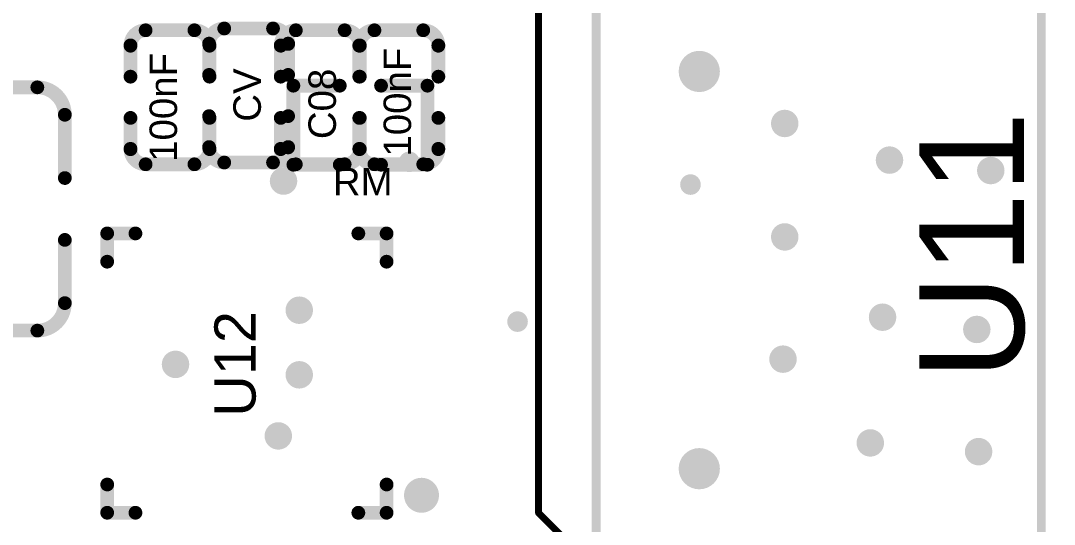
# Model space of a CAD drawing. Header units: millimetres. Extents: x 242 to 314, y 99 to 246.
# Drawn here: x 283.09 to 298.13, y 157.39 to 164.72 of the extents above; entities that cross this region are included whole.
import ezdxf

# ---------------------------------------------------------------- set-up
doc = ezdxf.new("R2010")
doc.units = ezdxf.units.MM
for name, color, linetype in [('KeepOutLayer', 6, 'Continuous'), ('MultiLayer', 9, 'Continuous'), ('PadHoleLayer', 156, 'Continuous'), ('TopOverlay', 2, 'Continuous'), ('ViaHoleLayer', 16, 'Continuous')]:
    doc.layers.add(name, color=color, linetype=linetype)
doc.styles.add('Arial', font='arial.ttf', dxfattribs={"height": 0.2})
doc.dimstyles.new('ISO-25', dxfattribs={"dimtxt": 3, "dimasz": 3, "dimexe": 1.25, "dimexo": 0.625, "dimtad": 1, "dimtxsty": 'Standard', "dimcen": 2.5, "dimclrd": 3, "dimclre": 3, "dimclrt": 3, "dimadec": 0, "dimazin": 0, "dimtfac": 1, "dimtmove": 0, "dimatfit": 3, "dimfxl": 1, "dimarcsym": 0})

# ---------------------------------------------------------------- blocks, each defined once
blk = doc.blocks.new('LC_0402_C_1')
at = {"layer": 'TopOverlay', "const_width": 0.2}
for points in [[(-0.975, 0.355, -0.414214), (-0.755, 0.575)], [(0.755, 0.575, -0.414214), (0.975, 0.355)], [(-0.755, -0.575, -0.414214), (-0.975, -0.355)], [(0.975, -0.355, -0.414214), (0.755, -0.575)]]:
    blk.add_lwpolyline(points, format="xyb", dxfattribs=at)
at = {"layer": 'TopOverlay', "const_width": 0.1}
for points in [[(-0.805, 0.575, 1), (-0.705, 0.575, 1)], [(-0.8, 0.575, 1), (-0.7, 0.575, 1)], [(-0.35, 0.575, 1), (-0.25, 0.575, 1)], [(0.25, 0.575, 1), (0.35, 0.575, 1)], [(0.7, 0.575, 1), (0.8, 0.575, 1)], [(0.705, 0.575, 1), (0.805, 0.575, 1)], [(-1.025, 0.355, 1), (-0.925, 0.355, 1)], [(-1.025, 0.355, 1), (-0.925, 0.355, 1)], [(0.925, 0.355, 1), (1.025, 0.355, 1)], [(0.925, 0.355, 1), (1.025, 0.355, 1)], [(-1.025, -0.355, 1), (-0.925, -0.355, 1)], [(-1.025, -0.355, 1), (-0.925, -0.355, 1)], [(0.925, -0.355, 1), (1.025, -0.355, 1)], [(0.925, -0.355, 1), (1.025, -0.355, 1)], [(-0.805, -0.575, 1), (-0.705, -0.575, 1)], [(-0.8, -0.575, 1), (-0.7, -0.575, 1)], [(-0.35, -0.575, 1), (-0.25, -0.575, 1)], [(0.25, -0.575, 1), (0.35, -0.575, 1)], [(0.7, -0.575, 1), (0.8, -0.575, 1)], [(0.705, -0.575, 1), (0.805, -0.575, 1)]]:
    blk.add_lwpolyline(points, format="xyb", close=True, dxfattribs=at)
at = {"layer": 'TopOverlay', "const_width": 0.2}
for points in [[(-0.75, 0.575), (-0.3, 0.575)], [(0.3, 0.575), (0.75, 0.575)], [(-0.975, 0.355), (-0.975, -0.355)], [(0.975, 0.355), (0.975, -0.355)], [(-0.75, -0.575), (-0.3, -0.575)], [(0.3, -0.575), (0.75, -0.575)]]:
    blk.add_lwpolyline(points, dxfattribs=at)
blk = doc.blocks.new('LC_0402_R_2')
at = {"layer": 'TopOverlay', "const_width": 0.2}
for points in [[(-0.975, 0.575), (-0.3, 0.575)], [(-0.975, -0.575), (-0.975, 0.575)], [(0.3, 0.575), (0.975, 0.575)], [(0.975, -0.575), (0.975, 0.575)], [(-0.975, -0.575), (-0.3, -0.575)], [(0.3, -0.575), (0.975, -0.575)]]:
    blk.add_lwpolyline(points, dxfattribs=at)
at = {"layer": 'TopOverlay', "const_width": 0.1}
for points in [[(-1.025, 0.575, 1), (-0.925, 0.575, 1)], [(-1.025, 0.575, 1), (-0.925, 0.575, 1)], [(-0.35, 0.575, 1), (-0.25, 0.575, 1)], [(0.25, 0.575, 1), (0.35, 0.575, 1)], [(0.925, 0.575, 1), (1.025, 0.575, 1)], [(0.925, 0.575, 1), (1.025, 0.575, 1)], [(-1.025, -0.575, 1), (-0.925, -0.575, 1)], [(-1.025, -0.575, 1), (-0.925, -0.575, 1)], [(-0.35, -0.575, 1), (-0.25, -0.575, 1)], [(0.25, -0.575, 1), (0.35, -0.575, 1)], [(0.925, -0.575, 1), (1.025, -0.575, 1)], [(0.925, -0.575, 1), (1.025, -0.575, 1)]]:
    blk.add_lwpolyline(points, format="xyb", close=True, dxfattribs=at)
blk = doc.blocks.new('LC_0402_C_5')
at = {"layer": 'TopOverlay', "const_width": 0.2}
for points in [[(-0.975, 0.355, -0.414214), (-0.755, 0.575)], [(0.755, 0.575, -0.414214), (0.975, 0.355)], [(-0.755, -0.575, -0.414214), (-0.975, -0.355)], [(0.975, -0.355, -0.414214), (0.755, -0.575)]]:
    blk.add_lwpolyline(points, format="xyb", dxfattribs=at)
at = {"layer": 'TopOverlay', "const_width": 0.1}
for points in [[(-0.805, 0.575, 1), (-0.705, 0.575, 1)], [(-0.8, 0.575, 1), (-0.7, 0.575, 1)], [(-0.35, 0.575, 1), (-0.25, 0.575, 1)], [(0.25, 0.575, 1), (0.35, 0.575, 1)], [(0.7, 0.575, 1), (0.8, 0.575, 1)], [(0.705, 0.575, 1), (0.805, 0.575, 1)], [(-1.025, 0.355, 1), (-0.925, 0.355, 1)], [(-1.025, 0.355, 1), (-0.925, 0.355, 1)], [(0.925, 0.355, 1), (1.025, 0.355, 1)], [(0.925, 0.355, 1), (1.025, 0.355, 1)], [(-1.025, -0.355, 1), (-0.925, -0.355, 1)], [(-1.025, -0.355, 1), (-0.925, -0.355, 1)], [(0.925, -0.355, 1), (1.025, -0.355, 1)], [(0.925, -0.355, 1), (1.025, -0.355, 1)], [(-0.805, -0.575, 1), (-0.705, -0.575, 1)], [(-0.8, -0.575, 1), (-0.7, -0.575, 1)], [(-0.35, -0.575, 1), (-0.25, -0.575, 1)], [(0.25, -0.575, 1), (0.35, -0.575, 1)], [(0.7, -0.575, 1), (0.8, -0.575, 1)], [(0.705, -0.575, 1), (0.805, -0.575, 1)]]:
    blk.add_lwpolyline(points, format="xyb", close=True, dxfattribs=at)
at = {"layer": 'TopOverlay', "const_width": 0.2}
for points in [[(-0.75, 0.575), (-0.3, 0.575)], [(0.3, 0.575), (0.75, 0.575)], [(-0.975, 0.355), (-0.975, -0.355)], [(0.975, 0.355), (0.975, -0.355)], [(-0.75, -0.575), (-0.3, -0.575)], [(0.3, -0.575), (0.75, -0.575)]]:
    blk.add_lwpolyline(points, dxfattribs=at)
blk = doc.blocks.new('LC_0805_C_53')
at = {"layer": 'TopOverlay', "const_width": 0.2}
for points in [[(-1.77, 0.635, -0.414214), (-1.37, 1.035)], [(1.37, 1.035, -0.414213), (1.77, 0.635)], [(-1.37, -1.035, -0.414213), (-1.77, -0.635)], [(1.77, -0.635, -0.414214), (1.37, -1.035)]]:
    blk.add_lwpolyline(points, format="xyb", dxfattribs=at)
for points in [[(-0.45, 1.035), (-1.37, 1.035)], [(1.37, 1.035), (0.45, 1.035)], [(-1.77, -0.635), (-1.77, 0.635)], [(1.77, -0.635), (1.77, 0.635)], [(-0.45, -1.035), (-1.37, -1.035)], [(1.37, -1.035), (0.45, -1.035)]]:
    blk.add_lwpolyline(points, dxfattribs=at)
at = {"layer": 'TopOverlay', "const_width": 0.1}
for points in [[(-1.42, 1.035, 1), (-1.32, 1.035, 1)], [(-1.42, 1.035, 1), (-1.32, 1.035, 1)], [(-0.5, 1.035, 1), (-0.4, 1.035, 1)], [(0.4, 1.035, 1), (0.5, 1.035, 1)], [(1.32, 1.035, 1), (1.42, 1.035, 1)], [(1.32, 1.035, 1), (1.42, 1.035, 1)], [(-1.82, 0.635, 1), (-1.72, 0.635, 1)], [(-1.82, 0.635, 1), (-1.72, 0.635, 1)], [(1.72, 0.635, 1), (1.82, 0.635, 1)], [(1.72, 0.635, 1), (1.82, 0.635, 1)], [(-1.82, -0.635, 1), (-1.72, -0.635, 1)], [(-1.82, -0.635, 1), (-1.72, -0.635, 1)], [(1.72, -0.635, 1), (1.82, -0.635, 1)], [(1.72, -0.635, 1), (1.82, -0.635, 1)], [(-1.42, -1.035, 1), (-1.32, -1.035, 1)], [(-1.42, -1.035, 1), (-1.32, -1.035, 1)], [(-0.5, -1.035, 1), (-0.4, -1.035, 1)], [(0.4, -1.035, 1), (0.5, -1.035, 1)], [(1.32, -1.035, 1), (1.42, -1.035, 1)], [(1.32, -1.035, 1), (1.42, -1.035, 1)]]:
    blk.add_lwpolyline(points, format="xyb", close=True, dxfattribs=at)
blk = doc.blocks.new('LC_0402_C_69')
at = {"layer": 'TopOverlay', "const_width": 0.2}
for points in [[(-0.975, 0.355, -0.414214), (-0.755, 0.575)], [(0.755, 0.575, -0.414214), (0.975, 0.355)], [(-0.755, -0.575, -0.414214), (-0.975, -0.355)], [(0.975, -0.355, -0.414214), (0.755, -0.575)]]:
    blk.add_lwpolyline(points, format="xyb", dxfattribs=at)
at = {"layer": 'TopOverlay', "const_width": 0.1}
for points in [[(-0.805, 0.575, 1), (-0.705, 0.575, 1)], [(-0.8, 0.575, 1), (-0.7, 0.575, 1)], [(-0.35, 0.575, 1), (-0.25, 0.575, 1)], [(0.25, 0.575, 1), (0.35, 0.575, 1)], [(0.7, 0.575, 1), (0.8, 0.575, 1)], [(0.705, 0.575, 1), (0.805, 0.575, 1)], [(-1.025, 0.355, 1), (-0.925, 0.355, 1)], [(-1.025, 0.355, 1), (-0.925, 0.355, 1)], [(0.925, 0.355, 1), (1.025, 0.355, 1)], [(0.925, 0.355, 1), (1.025, 0.355, 1)], [(-1.025, -0.355, 1), (-0.925, -0.355, 1)], [(-1.025, -0.355, 1), (-0.925, -0.355, 1)], [(0.925, -0.355, 1), (1.025, -0.355, 1)], [(0.925, -0.355, 1), (1.025, -0.355, 1)], [(-0.805, -0.575, 1), (-0.705, -0.575, 1)], [(-0.8, -0.575, 1), (-0.7, -0.575, 1)], [(-0.35, -0.575, 1), (-0.25, -0.575, 1)], [(0.25, -0.575, 1), (0.35, -0.575, 1)], [(0.7, -0.575, 1), (0.8, -0.575, 1)], [(0.705, -0.575, 1), (0.805, -0.575, 1)]]:
    blk.add_lwpolyline(points, format="xyb", close=True, dxfattribs=at)
at = {"layer": 'TopOverlay', "const_width": 0.2}
for points in [[(-0.3, 0.575), (-0.75, 0.575)], [(0.75, 0.575), (0.3, 0.575)], [(-0.975, -0.355), (-0.975, 0.355)], [(0.975, -0.355), (0.975, 0.355)], [(-0.3, -0.575), (-0.75, -0.575)], [(0.75, -0.575), (0.3, -0.575)]]:
    blk.add_lwpolyline(points, dxfattribs=at)
blk = doc.blocks.new('LC_0402_C_72')
at = {"layer": 'TopOverlay', "const_width": 0.2}
for points in [[(-0.975, 0.355, -0.414214), (-0.755, 0.575)], [(0.755, 0.575, -0.414214), (0.975, 0.355)], [(-0.755, -0.575, -0.414214), (-0.975, -0.355)], [(0.975, -0.355, -0.414214), (0.755, -0.575)]]:
    blk.add_lwpolyline(points, format="xyb", dxfattribs=at)
at = {"layer": 'TopOverlay', "const_width": 0.1}
for points in [[(-0.805, 0.575, 1), (-0.705, 0.575, 1)], [(-0.8, 0.575, 1), (-0.7, 0.575, 1)], [(-0.35, 0.575, 1), (-0.25, 0.575, 1)], [(0.25, 0.575, 1), (0.35, 0.575, 1)], [(0.7, 0.575, 1), (0.8, 0.575, 1)], [(0.705, 0.575, 1), (0.805, 0.575, 1)], [(-1.025, 0.355, 1), (-0.925, 0.355, 1)], [(-1.025, 0.355, 1), (-0.925, 0.355, 1)], [(0.925, 0.355, 1), (1.025, 0.355, 1)], [(0.925, 0.355, 1), (1.025, 0.355, 1)], [(-1.025, -0.355, 1), (-0.925, -0.355, 1)], [(-1.025, -0.355, 1), (-0.925, -0.355, 1)], [(0.925, -0.355, 1), (1.025, -0.355, 1)], [(0.925, -0.355, 1), (1.025, -0.355, 1)], [(-0.805, -0.575, 1), (-0.705, -0.575, 1)], [(-0.8, -0.575, 1), (-0.7, -0.575, 1)], [(-0.35, -0.575, 1), (-0.25, -0.575, 1)], [(0.25, -0.575, 1), (0.35, -0.575, 1)], [(0.7, -0.575, 1), (0.8, -0.575, 1)], [(0.705, -0.575, 1), (0.805, -0.575, 1)]]:
    blk.add_lwpolyline(points, format="xyb", close=True, dxfattribs=at)
at = {"layer": 'TopOverlay', "const_width": 0.2}
for points in [[(-0.3, 0.575), (-0.75, 0.575)], [(0.75, 0.575), (0.3, 0.575)], [(-0.975, -0.355), (-0.975, 0.355)], [(0.975, -0.355), (0.975, 0.355)], [(-0.3, -0.575), (-0.75, -0.575)], [(0.75, -0.575), (0.3, -0.575)]]:
    blk.add_lwpolyline(points, dxfattribs=at)
blk = doc.blocks.new('TYPE_C3_0_190')
at = {"layer": 'MultiLayer'}
h = blk.add_hatch(color=9, dxfattribs=at)
edge = h.paths.add_edge_path()
edge.add_arc((-4.32, -1.55), 0.45, 180, 360)
edge.add_line((-3.87, -1.55), (-3.87, -0.45))
edge.add_arc((-4.32, -0.45), 0.45, 0, 180)
edge.add_line((-4.77, -0.45), (-4.77, -1.55))
h = blk.add_hatch(color=9, dxfattribs=at)
edge = h.paths.add_edge_path()
edge.add_arc((4.32, -1.55), 0.45, 180, 360)
edge.add_line((4.77, -1.55), (4.77, -0.45))
edge.add_arc((4.32, -0.45), 0.45, 0, 180)
edge.add_line((3.87, -0.45), (3.87, -1.55))
h = blk.add_hatch(color=9, dxfattribs=at)
edge = h.paths.add_edge_path()
edge.add_arc((-2.89, -1.5), 0.3, 0, 360)
h = blk.add_hatch(color=9, dxfattribs=at)
edge = h.paths.add_edge_path()
edge.add_arc((2.89, -1.5), 0.3, 0, 360)
h = blk.add_hatch(color=9, dxfattribs=at)
edge = h.paths.add_edge_path()
edge.add_arc((-4.32, -5.63), 0.45, 180, 360)
edge.add_line((-3.87, -5.63), (-3.87, -4.73))
edge.add_arc((-4.32, -4.73), 0.45, 0, 180)
edge.add_line((-4.77, -4.73), (-4.77, -5.63))
h = blk.add_hatch(color=9, dxfattribs=at)
edge = h.paths.add_edge_path()
edge.add_arc((4.32, -5.63), 0.45, 180, 360)
edge.add_line((4.77, -5.63), (4.77, -4.73))
edge.add_arc((4.32, -4.73), 0.45, 0, 180)
edge.add_line((3.87, -4.73), (3.87, -5.63))
at = {"layer": 'PadHoleLayer'}
h = blk.add_hatch(color=156, dxfattribs=at)
edge = h.paths.add_edge_path()
edge.add_arc((-4.32, -1.55), 0.3, 180, 360)
edge.add_line((-4.02, -1.55), (-4.02, -0.45))
edge.add_arc((-4.32, -0.45), 0.3, 0, 180)
edge.add_line((-4.62, -0.45), (-4.62, -1.55))
h = blk.add_hatch(color=156, dxfattribs=at)
edge = h.paths.add_edge_path()
edge.add_arc((4.32, -1.55), 0.3, 180, 360)
edge.add_line((4.62, -1.55), (4.62, -0.45))
edge.add_arc((4.32, -0.45), 0.3, 0, 180)
edge.add_line((4.02, -0.45), (4.02, -1.55))
h = blk.add_hatch(color=156, dxfattribs=at)
edge = h.paths.add_edge_path()
edge.add_arc((-2.89, -1.5), 0.3, 0, 360)
h = blk.add_hatch(color=156, dxfattribs=at)
edge = h.paths.add_edge_path()
edge.add_arc((2.89, -1.5), 0.3, 0, 360)
h = blk.add_hatch(color=156, dxfattribs=at)
edge = h.paths.add_edge_path()
edge.add_arc((-4.32, -5.63), 0.3, 180, 360)
edge.add_line((-4.02, -5.63), (-4.02, -4.73))
edge.add_arc((-4.32, -4.73), 0.3, 0, 180)
edge.add_line((-4.62, -4.73), (-4.62, -5.63))
h = blk.add_hatch(color=156, dxfattribs=at)
edge = h.paths.add_edge_path()
edge.add_arc((4.32, -5.63), 0.3, 180, 360)
edge.add_line((4.62, -5.63), (4.62, -4.73))
edge.add_arc((4.32, -4.73), 0.3, 0, 180)
edge.add_line((4.02, -4.73), (4.02, -5.63))
at = {"layer": 'TopOverlay', "const_width": 0.127}
for points in [[(-4.32, 0), (4.32, 0)], [(-4.32, 0), (-4.32, -7.32)], [(4.32, 0), (4.32, -7.32)], [(-4.32, -7.32), (4.32, -7.32)]]:
    blk.add_lwpolyline(points, dxfattribs=at)
at = {"layer": 'TopOverlay', "const_width": 0.0635}
for points in [[(-4.352, 0, 1), (-4.288, 0, 1)], [(-4.352, 0, 1), (-4.288, 0, 1)], [(4.288, 0, 1), (4.352, 0, 1)], [(4.288, 0, 1), (4.352, 0, 1)], [(-4.352, -7.32, 1), (-4.288, -7.32, 1)], [(-4.352, -7.32, 1), (-4.288, -7.32, 1)], [(4.288, -7.32, 1), (4.352, -7.32, 1)], [(4.288, -7.32, 1), (4.352, -7.32, 1)]]:
    blk.add_lwpolyline(points, format="xyb", close=True, dxfattribs=at)
blk = doc.blocks.new('QFN_24_L4_0_W4_0_P0_50_BL_EP2_5_191')
at = {"layer": 'TopOverlay', "const_width": 0.2}
for points in [[(-2.032, 2.032), (-2.032, 1.621)], [(-2.032, 2.032), (-1.621, 2.032)], [(1.621, 2.032), (2.032, 2.032)], [(2.032, 2.032), (2.032, 1.621)], [(-2.032, -1.621), (-2.032, -2.032)], [(2.032, -1.621), (2.032, -2.032)], [(-2.032, -2.032), (-1.621, -2.032)], [(1.621, -2.032), (2.032, -2.032)]]:
    blk.add_lwpolyline(points, dxfattribs=at)
at = {"layer": 'TopOverlay'}
for points, const_width in [([(-2.082, 2.032, 1), (-1.982, 2.032, 1)], 0.1), ([(-2.082, 2.032, 1), (-1.982, 2.032, 1)], 0.1), ([(-1.671, 2.032, 1), (-1.571, 2.032, 1)], 0.1), ([(1.571, 2.032, 1), (1.671, 2.032, 1)], 0.1), ([(1.982, 2.032, 1), (2.082, 2.032, 1)], 0.1), ([(1.982, 2.032, 1), (2.082, 2.032, 1)], 0.1), ([(-2.082, 1.621, 1), (-1.982, 1.621, 1)], 0.1), ([(1.982, 1.621, 1), (2.082, 1.621, 1)], 0.1), ([(-2.082, -1.621, 1), (-1.982, -1.621, 1)], 0.1), ([(1.982, -1.621, 1), (2.082, -1.621, 1)], 0.1), ([(-2.082, -2.032, 1), (-1.982, -2.032, 1)], 0.1), ([(-2.082, -2.032, 1), (-1.982, -2.032, 1)], 0.1), ([(-1.671, -2.032, 1), (-1.571, -2.032, 1)], 0.1), ([(1.571, -2.032, 1), (1.671, -2.032, 1)], 0.1), ([(1.982, -2.032, 1), (2.082, -2.032, 1)], 0.1), ([(1.982, -2.032, 1), (2.082, -2.032, 1)], 0.1), ([(-1.651, -2.54, 1), (-1.905, -2.54, 1)], 0.254), ([(-1.968, -2.54, 1), (-1.841, -2.54, 1)], 0.127), ([(-1.714, -2.54, 1), (-1.587, -2.54, 1)], 0.127)]:
    blk.add_lwpolyline(points, format="xyb", close=True, dxfattribs=dict(at, const_width=const_width))
blk = doc.blocks.new('*D228')
at = {"color": 3, "lineweight": -2}
for p, q in [((311.922, 183.823), (311.922, 186.823)), ((297.272, 180.823), (313.172, 180.823)), ((311.922, 180.823), (311.922, 178.283)), ((297.272, 178.283), (313.172, 178.283)), ((311.922, 175.283), (311.922, 161.533))]:
    blk.add_line(p, q, dxfattribs=at)
at = {"color": 3}
for points in [[(311.422, 183.823), (312.422, 183.823), (311.922, 180.823)], [(311.422, 175.283), (312.422, 175.283), (311.922, 178.283)]]:
    blk.add_solid(points, dxfattribs=at)
at = {"layer": 'Defpoints', "color": 0}
for p in [(296.647, 180.823), (296.647, 178.283), (311.922, 178.283)]:
    blk.add_point(p, dxfattribs=at)
at = {"color": 3, "insert": (309.547, 166.908), "char_height": 3, "attachment_point": 5, "rotation": 90}
blk.add_mtext('2,54', dxfattribs=at)

msp = doc.modelspace()

# ---------------------------------------------------------------- hatches: boundary and pattern name
at = {"layer": 'ViaHoleLayer'}
h = msp.add_hatch(color=16, dxfattribs=at)
edge = h.paths.add_edge_path()
edge.add_arc((294.208, 163.22), 0.2, 0, 360)
h = msp.add_hatch(color=16, dxfattribs=at)
edge = h.paths.add_edge_path()
edge.add_arc((295.732, 162.687), 0.2, 0, 360)
h = msp.add_hatch(color=16, dxfattribs=at)
edge = h.paths.add_edge_path()
edge.add_arc((288.747, 162.662), 0.15, 0, 360)
h = msp.add_hatch(color=16, dxfattribs=at)
edge = h.paths.add_edge_path()
edge.add_arc((297.205, 162.535), 0.2, 0, 360)
h = msp.add_hatch(color=16, dxfattribs=at)
edge = h.paths.add_edge_path()
edge.add_arc((286.918, 162.382), 0.2, 0, 360)
h = msp.add_hatch(color=16, dxfattribs=at)
edge = h.paths.add_edge_path()
edge.add_arc((292.837, 162.331), 0.15, 0, 360)
h = msp.add_hatch(color=16, dxfattribs=at)
edge = h.paths.add_edge_path()
edge.add_arc((294.208, 161.569), 0.2, 0, 360)
h = msp.add_hatch(color=16, dxfattribs=at)
edge = h.paths.add_edge_path()
edge.add_arc((287.147, 160.503), 0.2, 0, 360)
h = msp.add_hatch(color=16, dxfattribs=at)
edge = h.paths.add_edge_path()
edge.add_arc((295.631, 160.401), 0.2, 0, 360)
h = msp.add_hatch(color=16, dxfattribs=at)
edge = h.paths.add_edge_path()
edge.add_arc((290.322, 160.337), 0.15, 0, 360)
h = msp.add_hatch(color=16, dxfattribs=at)
edge = h.paths.add_edge_path()
edge.add_arc((297.002, 160.223), 0.2, 0, 360)
h = msp.add_hatch(color=16, dxfattribs=at)
edge = h.paths.add_edge_path()
edge.add_arc((294.183, 159.791), 0.2, 0, 360)
h = msp.add_hatch(color=16, dxfattribs=at)
edge = h.paths.add_edge_path()
edge.add_arc((285.347, 159.715), 0.2, 0, 360)
h = msp.add_hatch(color=16, dxfattribs=at)
edge = h.paths.add_edge_path()
edge.add_arc((287.147, 159.563), 0.2, 0, 360)
h = msp.add_hatch(color=16, dxfattribs=at)
edge = h.paths.add_edge_path()
edge.add_arc((286.842, 158.674), 0.2, 0, 360)
h = msp.add_hatch(color=16, dxfattribs=at)
edge = h.paths.add_edge_path()
edge.add_arc((295.453, 158.572), 0.2, 0, 360)
h = msp.add_hatch(color=16, dxfattribs=at)
edge = h.paths.add_edge_path()
edge.add_arc((297.028, 158.445), 0.2, 0, 360)

# ---------------------------------------------------------------- linework, layer by layer
at = {"layer": 'KeepOutLayer', "const_width": 0.127}
msp.add_lwpolyline([(297.942, 115.108), (297.942, 221.599)], dxfattribs=at)
at = {"layer": 'TopOverlay', "const_width": 0.1}
for points in [[(290.627, 157.556), (290.627, 168.453)], [(290.627, 157.556), (291.567, 156.616)]]:
    msp.add_lwpolyline(points, dxfattribs=at)
at = {"layer": 'TopOverlay', "const_width": 0.05}
msp.add_lwpolyline([(290.602, 157.556, 1), (290.652, 157.556, 1)], format="xyb", close=True, dxfattribs=at)
msp.add_lwpolyline([(290.602, 157.556, 1), (290.652, 157.556, 1)], format="xyb", close=True, dxfattribs=at)

# ---------------------------------------------------------------- block references
for name, p, rotation in [('TYPE_C3_0_190', (291.465, 161.087), 90), ('LC_0402_C_72', (285.267, 163.601), 270), ('LC_0402_C_1', (286.41, 163.627), 90), ('LC_0402_C_5', (287.452, 163.601), 90), ('LC_0402_C_69', (288.595, 163.601), 270), ('LC_0805_C_53', (282.702, 161.976), 270), ('QFN_24_L4_0_W4_0_P0_50_BL_EP2_5_191', (286.385, 159.588), 90)]:
    msp.add_blockref(name, p, dxfattribs=dict(rotation=rotation))
msp.add_blockref('LC_0402_R_2', (288.036, 163.195))

# ---------------------------------------------------------------- texts
at = {"layer": 'TopOverlay', "style": 'Arial'}
for s, height, p in [('100nF', 0.4, (285.369, 162.662)), ('100nF', 0.4, (288.773, 162.738)), ('CV', 0.4, (286.588, 163.246)), ('C08', 0.4, (287.68, 162.992)), ('U11', 1.524, (297.688, 159.487)), ('U12', 0.6, (286.512, 158.953))]:
    msp.add_text(s, height=height, rotation=90, dxfattribs=at).set_placement(p)
msp.add_text('RM', height=0.4, dxfattribs=at).set_placement((287.635, 162.174))

# ---------------------------------------------------------------- dimensions: what is measured, and where the dimension line sits
dim = msp.add_linear_dim(base=(311.922, 178.283), p1=(296.647, 180.823), p2=(296.647, 178.283), angle=90, dimstyle='ISO-25')
dim.commit()
dim.dimension.update_dxf_attribs({"geometry": '*D228', "text_midpoint": (309.547, 166.908)})

doc.saveas('drawing.dxf')
